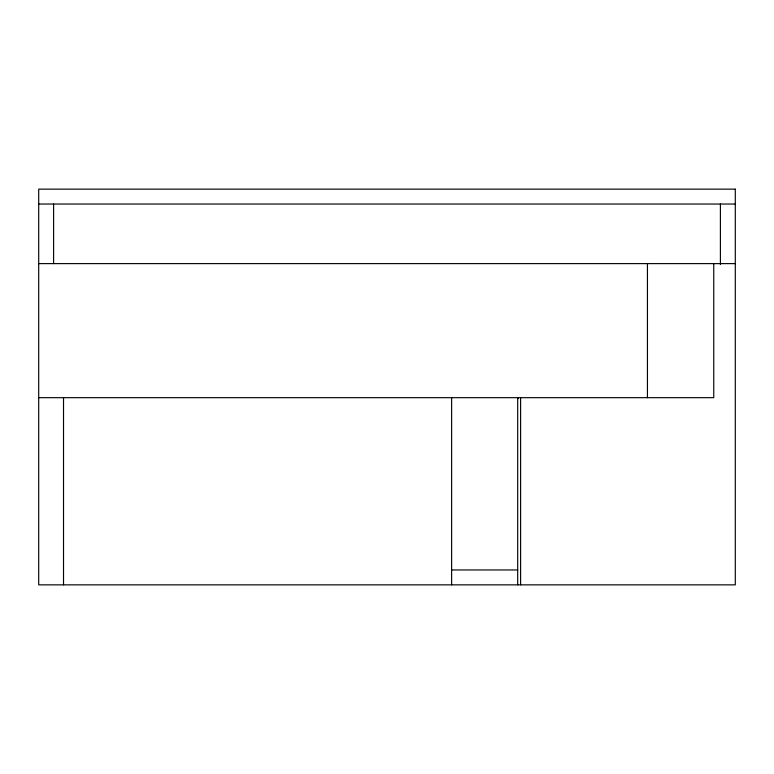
<?xml version="1.0" encoding="UTF-8"?>
<svg xmlns="http://www.w3.org/2000/svg" width="774" height="774" viewBox="0 0 774 774"><rect width="100%" height="100%" fill="white"/><g stroke="black" fill="none" stroke-linecap="round" stroke-linejoin="round"><path stroke-width="1.16" d="M38.7 204.036L735.3 204.036M38.7 263.615L735.3 263.615M38.7 397.672L713.754 397.672L713.754 263.615M451.619 569.964L517.69 569.964M720.401 204.036L720.401 264.553M647.441 263.615L647.441 397.672M520.602 397.672L520.602 584.854M518.106 397.672L518.106 398.61M517.69 397.672L517.69 584.854M451.619 397.672L451.619 584.854M63.526 397.672L63.526 584.854M53.599 204.036L53.599 263.615M735.3 189.146L38.7 189.146L38.7 584.854L735.3 584.854L735.3 189.146"/></g></svg>
